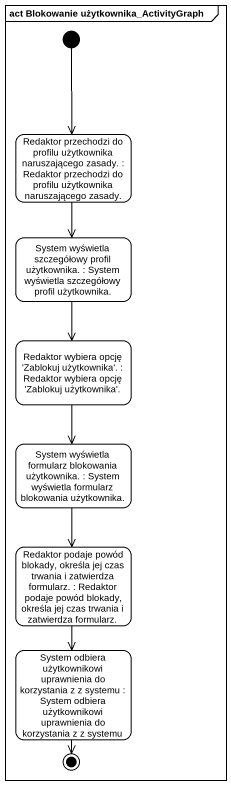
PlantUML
@startuml
mainframe act Blokowanie użytkownika_ActivityGraph
hide empty description
state "Redaktor przechodzi do profilu użytkownika naruszającego zasady. : Redaktor przechodzi do profilu użytkownika naruszającego zasady." as Redaktor_przechodzi_do
state "System wyświetla szczegółowy profil użytkownika. : System wyświetla szczegółowy profil użytkownika." as System_wyświetla
state "Redaktor wybiera opcję 'Zablokuj użytkownika'. : Redaktor wybiera opcję 'Zablokuj użytkownika'." as Redaktor_wybiera_opcję
state "System wyświetla formularz blokowania użytkownika. : System wyświetla formularz blokowania użytkownika." as System_wyświetla_formularz
state "Redaktor podaje powód blokady, określa jej czas trwania i zatwierdza formularz. : Redaktor podaje powód blokady, określa jej czas trwania i zatwierdza formularz." as Redaktor_podaje_powód
state "System odbiera użytkownikowi uprawnienia do korzystania z z systemu : System odbiera użytkownikowi uprawnienia do korzystania z z systemu" as System_odbiera
[*] --> Redaktor_przechodzi_do
Redaktor_przechodzi_do --> System_wyświetla
System_wyświetla --> Redaktor_wybiera_opcję
Redaktor_wybiera_opcję --> System_wyświetla_formularz
System_wyświetla_formularz --> Redaktor_podaje_powód
Redaktor_podaje_powód --> System_odbiera
System_odbiera --> [*]
@enduml
